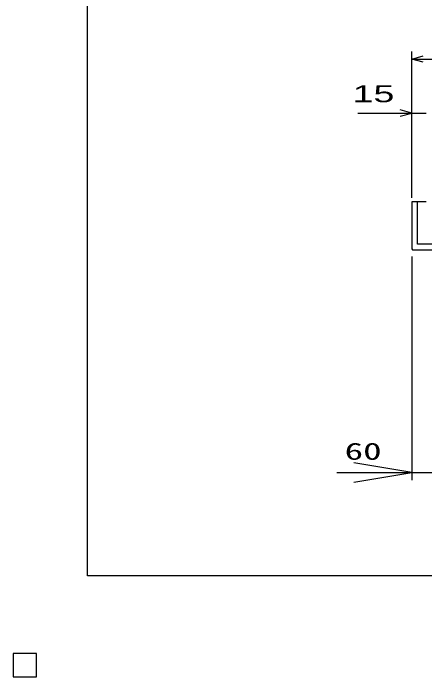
# Model space of a CAD drawing. Units: millimetres, scale not verified. Extents: x -1456 to 1389, y -1026 to 839.
# Drawn here: x -1456 to -1030, y -1026 to -337 of the extents above; entities that cross this region are included whole.
import ezdxf
from ezdxf.enums import TextEntityAlignment as Align

# ---------------------------------------------------------------- set-up
doc = ezdxf.new("R2010")
doc.units = ezdxf.units.MM
doc.header["$LTSCALE"] = 8
for name, color, linetype, lineweight in [('0_2', 150, 'Continuous', 25), ('16', 3, 'Continuous', 25), ('19', 6, 'Continuous', 25), ('22', 4, 'Continuous', 25)]:
    doc.layers.add(name, color=color, linetype=linetype, lineweight=lineweight)
doc.styles.add('ベクトル', font='')
doc.styles.add('ＭＳ ゴシック', font='')
doc.styles.get('ベクトル').set_extended_font_data('ベクトル')
doc.styles.get('ＭＳ ゴシック').set_extended_font_data('MS Gothic')

# ---------------------------------------------------------------- blocks, each defined once
blk = doc.blocks.new('open_arrow')
at = {"color": 0, "linetype": 'Continuous', "lineweight": -2}
blk.add_lwpolyline([(7.5, 1.25), (0, 0), (7.5, -1.25)], dxfattribs=at)

msp = doc.modelspace()

# ---------------------------------------------------------------- linework, layer by layer
at = {"layer": '0_2'}
for p, q in [((-1379.2, -921.2), (-1379.2, 838.8)), ((1388.8, -921.2), (-1379.2, -921.2))]:
    msp.add_line(p, q, dxfattribs=at)
at = {"layer": '16'}
for p, q in [((-1432, -1002), (-1456, -1002)), ((-1456, -1002), (-1456, -1026)), ((-1432, -1002), (-1456, -1002)), ((-1456, -1002), (-1456, -1026)), ((-1432, -1002), (-1456, -1002)), ((-1456, -1002), (-1456, -1026)), ((-1432, -1002), (-1456, -1002)), ((-1456, -1002), (-1456, -1026)), ((-1432, -1002), (-1456, -1002)), ((-1456, -1002), (-1456, -1026)), ((-1432, -1026), (-1432, -1002)), ((-1432, -1026), (-1432, -1002)), ((-1432, -1026), (-1432, -1002)), ((-1432, -1026), (-1432, -1002)), ((-1432, -1026), (-1432, -1002)), ((-1456, -1026), (-1432, -1026)), ((-1456, -1026), (-1432, -1026)), ((-1456, -1026), (-1432, -1026)), ((-1456, -1026), (-1432, -1026)), ((-1456, -1026), (-1432, -1026))]:
    msp.add_line(p, q, dxfattribs=at)
at = {"layer": '19'}
for p, q in [((-1028, -533), (-1043, -533)), ((-1043, -533), (-1043, -582)), ((-1037, -577), (-1037, -533)), ((-543, -577), (-1037, -577)), ((-1043, -582), (-1042, -583)), ((-1042, -583), (-543, -583))]:
    msp.add_line(p, q, dxfattribs=at)
at = {"layer": '22'}
for p, q in [((-1043, -529), (-1043, -377)), ((-1043, -385), (-1031, -381.8)), ((-1031, -388.2), (-1043, -385)), ((-1043, -385), (-423, -385)), ((-1043, -529), (-1043, -433)), ((-1043, -441), (-1055, -437.8)), ((-1099, -441), (-1043, -441)), ((-1055, -444.2), (-1043, -441)), ((-1043, -441), (-1028, -441)), ((-1043, -590), (-1043, -822.114)), ((-1120.582, -814.114), (-983, -814.114))]:
    msp.add_line(p, q, dxfattribs=at)
at = {"layer": '22', "color": 2}
for p, q in [((-1432, -1002), (-1456, -1002)), ((-1456, -1002), (-1456, -1026)), ((-1432, -1002), (-1456, -1002)), ((-1456, -1002), (-1456, -1026)), ((-1432, -1002), (-1456, -1002)), ((-1456, -1002), (-1456, -1026)), ((-1432, -1026), (-1432, -1002)), ((-1432, -1026), (-1432, -1002)), ((-1432, -1026), (-1432, -1002)), ((-1456, -1026), (-1432, -1026)), ((-1456, -1026), (-1432, -1026)), ((-1456, -1026), (-1432, -1026))]:
    msp.add_line(p, q, dxfattribs=at)

# ---------------------------------------------------------------- block references
at = {"layer": '22', "xscale": 8, "yscale": 8, "rotation": 180}
msp.add_blockref('open_arrow', (-1043, -814.114), dxfattribs=at)

# ---------------------------------------------------------------- texts
at = {"layer": '22', "color": 2, "style": 'ベクトル', "width": 1.65}
msp.add_text(' 15 ', height=17.6, dxfattribs=at).set_placement((-1115, -421), align=Align.MIDDLE_LEFT)
at = {"layer": '22', "style": 'ＭＳ ゴシック', "width": 1.6}
msp.add_text('60', height=17.6, dxfattribs=at).set_placement((-1074.182, -806.114), align=Align.BOTTOM_RIGHT)

doc.saveas('drawing.dxf')
